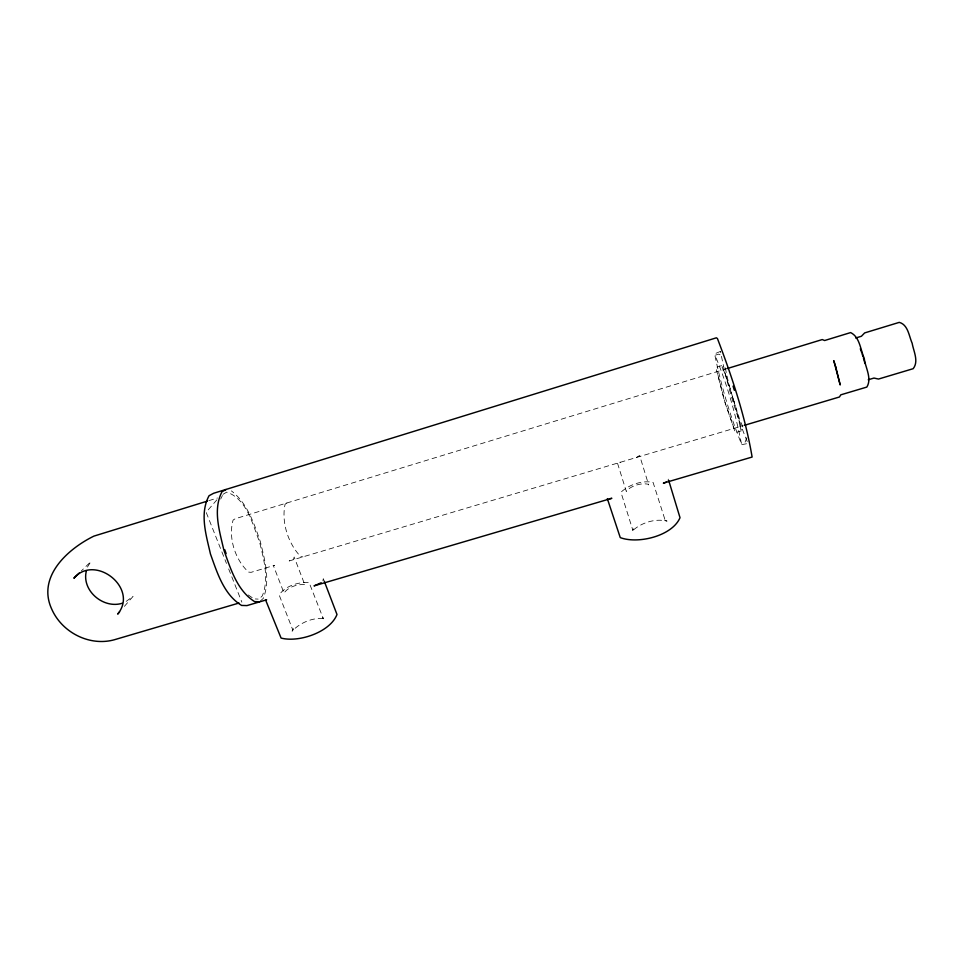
<?xml version="1.0" encoding="UTF-8"?>
<svg xmlns="http://www.w3.org/2000/svg" width="964" height="964" viewBox="0 0 964 964"><rect width="100%" height="100%" fill="white"/><g stroke="black" fill="none" stroke-linecap="round" stroke-linejoin="round"><path stroke-width="0.72" stroke-dasharray="4.82 3.62" d="M746.871 437.656L745.112 442.102L741.34 443.223C735.52 413.387 726.748 383.25 715.023 355.27L718.77 354.113L721.759 355.68M668.052 480.723L668.317 479.144M322.916 580.822L323.302 578.665L324.35 581.425M220.684 499.075L222.419 495.508M87.435 567.073L90.845 561.638L81.289 570.977M124.404 606.356L133.068 596.391L125.802 601.644M216.912 499.822L206.127 512.221L226.468 563.434M260.292 601.066L263.28 598.379C270.571 580.147 264.775 559.879 260.34 541.648C254.014 523.356 247.362 503.088 231.384 490.893M286.886 502.979L285.091 504.208C281.223 522.078 288.055 543.407 300.635 556.553L302.901 556.891M223.009 494.315L226.709 492.146C246.868 498.786 252.435 524.151 259.521 541.828C263.75 559.204 269.293 578.533 262.304 595.897L259.015 599.138L255.279 598.957M208.827 500.665L217.442 498.002M727.242 368.561L235.168 518.765L233.107 520.066C228.022 537.635 235.12 559.831 248.543 572.086L251.062 572.339L274.547 565.326L273.354 565.531L284.031 593.101C288.115 587.016 297.298 584.063 304.491 584.642L305.022 585.256L294.153 557.023L293.574 559.18L289.224 560.952L742.81 425.787M636.361 457.502L639.626 455.502L648.676 484.928L648.145 484.217C640.747 482.759 632.191 485.591 626.612 490.556L626.335 491.507L617.189 462.19L620.394 462.25M248.194 594.957L254.038 598.909M734.074 428.39L724.615 400.976L717.096 371.658M723.783 370.357L722.012 367.067L724.904 366.175L728.579 383.07L737.484 413.918M228.673 568.965L241.868 602.187M725.241 373.948L730.085 388.902M727.663 381.358L722.193 366.248L721.59 365.645L715.818 367.404L724.482 401.12L735.339 432.643L741.135 430.92L737.207 413.231M730.025 388.468L732.604 397.132M733.001 398.518L739.858 419.918L743.606 428.643L740.701 429.498L738.954 419.93M732.664 397.084L735.207 405.772M293.225 628.877L292.923 630.311L279.15 594.933C285.163 586.04 298.563 581.726 309.095 582.545L323.386 618.816L322.566 617.828L325.025 618.768C313.288 616.996 300.105 622.648 292.08 631.191L293.225 628.877M633.3 529.031L632.926 530.525L621.178 493.026L621.587 491.64C629.769 484.386 642.253 480.253 653.074 482.362L665.425 521.114L664.594 519.97L667.076 521.138C655.11 518.15 640.747 522.825 631.938 531.309L633.3 529.031M720.482 351.378L714.601 353.848C720.879 384.708 729.856 415.508 741.774 444.645L748.04 443.452C735.653 414.062 726.543 382.708 720.482 351.378"/><path stroke-width="1.45" d="M86.399 570.808C81.229 590.51 103.341 609.164 122.223 603.271M119.584 611.887L117.668 614.104C139.093 588.438 95.147 553.384 73.867 578.231L79.169 573.05M321.205 582.762L314.023 585.883L611.851 498.292L609.212 498.87M666.365 482.072L663.365 483.145L752.113 457.044C745.293 416.677 732.074 376.9 717.457 338.593L716.409 337.798L226.432 489.314L221.985 491.736C212.646 509.811 219.623 531.345 223.829 549.95C230.553 568.555 236.975 590.414 254.58 601.608L259.81 601.813L266.63 599.813L265.582 599.933L281.078 638.06C298.732 642.771 330.098 632.251 336.99 614.49L324.35 581.425M225.913 489.471L213.622 493.279L209.043 495.737C199.355 513.692 206.248 535.369 210.453 553.999C217.177 572.604 223.744 594.523 241.578 605.428L246.941 605.597L259.292 601.97M207.381 501.111L93.906 536.117C67.516 549.07 36.62 577.002 51.875 609.441C62.238 632.601 89.676 646.627 114.391 639.747L239 603.03M727.242 368.561L822.232 339.569L824.63 340.521L850.622 332.58C859.948 337.147 860.394 349.824 864.238 358.331C865.226 367.404 872.251 378.262 866.841 387.07L840.801 394.83L839.439 396.987L744.256 425.353M855.695 338.002L861.418 336.255L864.648 332.917L899.255 322.374C908.112 324.699 908.968 336.111 912.149 343.232C913.559 351.306 918.993 361.295 913.173 368.694L878.493 379.057L873.962 378.057L868.227 379.768M860.31 348.775L861.671 352.499M224.793 549.733L226.13 553.637M862.117 353.848L862.985 356.572M607.332 498.641L620.262 537.611C637.999 544.311 672.185 536.056 680.018 517.704L668.751 480.578M733.062 386.142L734.327 390.287M863.419 357.933L864.973 363.464M835.764 367.031L833.788 360.669L840.21 384.973L835.764 367.031"/></g></svg>
